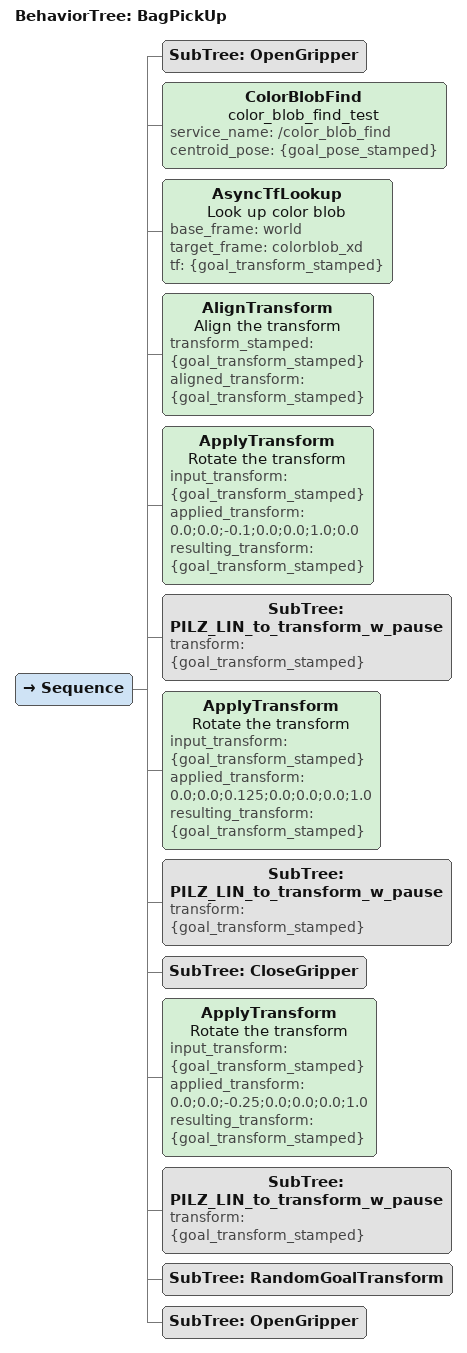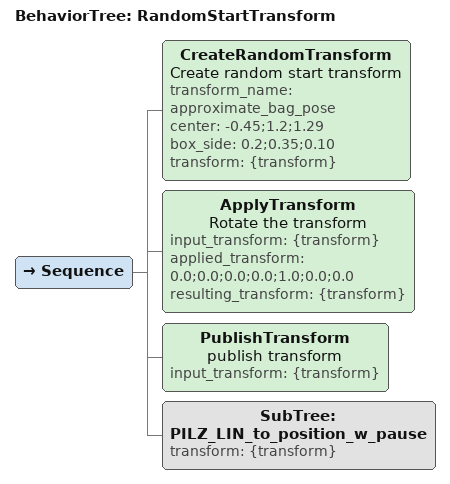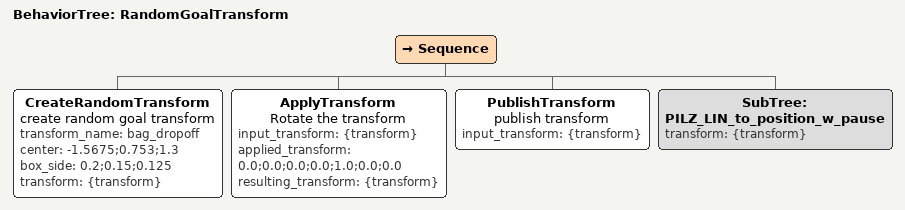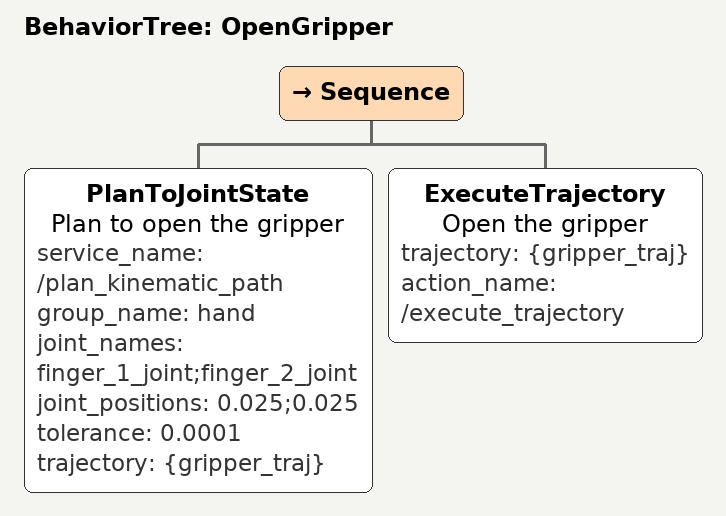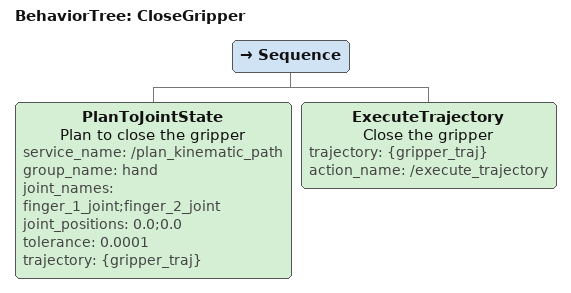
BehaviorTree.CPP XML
<root BTCPP_format="4"
    main_tree_to_execute="BagPickUp">

    <include path="./planning_behaviors.xml" />
    <include path="./util_behaviors.xml" />
    <include path="./user_unblock.xml" />

    <BehaviorTree ID="BagPickUp">
        <Sequence>
            <!-- Make sure that the gripper is open -->
            <SubTree ID="OpenGripper"/>

            <!-- Get the color blob frame -->
            <ColorBlobFind
                name="color_blob_find_test"
                service_name="/color_blob_find"
                centroid_pose="{goal_pose_stamped}"/>

            <!-- Look up the frame that the color blob actually publishes -->
            <AsyncTfLookup name="Look up color blob"
                    base_frame="world"
                    target_frame="colorblob_xd"
                    tf="{goal_transform_stamped}"
                />
            <!-- Align the frame to the z-axis pointing directly down -->
            <AlignTransform name="Align the transform"
                transform_stamped="{goal_transform_stamped}"
                aligned_transform="{goal_transform_stamped}"
            />

            <!-- Make the transform easier for the planner -->
            <ApplyTransform name="Rotate the transform"
                input_transform="{goal_transform_stamped}"
                applied_transform="0.0;0.0;-0.1;0.0;0.0;1.0;0.0"
                resulting_transform="{goal_transform_stamped}"
            />

            <!-- Get right above the target approach -->
            <SubTree ID="PILZ_LIN_to_transform_w_pause" transform="{goal_transform_stamped}"/>

            <!-- Get right above the target approach -->
            <ApplyTransform name="Rotate the transform"
                input_transform="{goal_transform_stamped}"
                applied_transform="0.0;0.0;0.125;0.0;0.0;0.0;1.0"
                resulting_transform="{goal_transform_stamped}"
            />

            <SubTree ID="PILZ_LIN_to_transform_w_pause" transform="{goal_transform_stamped}"/>

            <!-- Close the gripper -->
            <SubTree ID="CloseGripper"/>

            <!-- Lift the bag over the bench -->
            <ApplyTransform name="Rotate the transform"
                input_transform="{goal_transform_stamped}"
                applied_transform="0.0;0.0;-0.25;0.0;0.0;0.0;1.0"
                resulting_transform="{goal_transform_stamped}"
            />

            <SubTree ID="PILZ_LIN_to_transform_w_pause" transform="{goal_transform_stamped}"/>

            <!-- Move the bag to the goal -->
            <SubTree ID="RandomGoalTransform"/>

            <!-- Open the gripper, drop the ctb -->
            <SubTree ID="OpenGripper"/>

        </Sequence>
    </BehaviorTree>

    <BehaviorTree ID="RandomStartTransform">
        <Sequence>
          <CreateRandomTransform
            name="Create random start transform"
            transform_name="approximate_bag_pose"
            center="-0.45;1.2;1.29"
            box_side="0.2;0.35;0.10"
            transform="{transform}"/>

          <ApplyTransform name="Rotate the transform"
              input_transform="{transform}"
              applied_transform="0.0;0.0;0.0;0.0;1.0;0.0;0.0"
              resulting_transform="{transform}"
          />
          <PublishTransform
            name="publish transform"
            input_transform="{transform}" />

          <SubTree ID="PILZ_LIN_to_position_w_pause" transform="{transform}"/>

        </Sequence>
    </BehaviorTree>

    <BehaviorTree ID="RandomGoalTransform">
        <Sequence>
          <CreateRandomTransform
            name="create random goal transform"
            transform_name="bag_dropoff"
            center="-1.5675;0.753;1.3"
            box_side="0.2;0.15;0.125"
            transform="{transform}"/>

          <ApplyTransform name="Rotate the transform"
              input_transform="{transform}"
              applied_transform="0.0;0.0;0.0;0.0;1.0;0.0;0.0"
              resulting_transform="{transform}"
          />
          <PublishTransform
            name="publish transform"
            input_transform="{transform}" />

          <SubTree ID="PILZ_LIN_to_position_w_pause" transform="{transform}"/>

        </Sequence>
    </BehaviorTree>

    <BehaviorTree ID="OpenGripper">
        <Sequence>
            <!-- Make sure that the gripper is open -->
            <PlanToJointState
                name="Plan to open the gripper"
                service_name="/plan_kinematic_path"
                group_name="hand"
                joint_names="finger_1_joint;finger_2_joint"
                joint_positions="0.025;0.025"
                tolerance="0.0001"
                trajectory="{gripper_traj}"/>

            <ExecuteTrajectory
                name="Open the gripper "
                trajectory="{gripper_traj}"
                action_name="/execute_trajectory"/>
        </Sequence>
    </BehaviorTree>

    <BehaviorTree ID="CloseGripper">
        <Sequence>
            <PlanToJointState
                name="Plan to close the gripper"
                service_name="/plan_kinematic_path"
                group_name="hand"
                joint_names="finger_1_joint;finger_2_joint"
                joint_positions="0.0;0.0"
                tolerance="0.0001"
                trajectory="{gripper_traj}"/>

            <ExecuteTrajectory
                name="Close the gripper "
                trajectory="{gripper_traj}"
                action_name="/execute_trajectory"/>
        </Sequence>
    </BehaviorTree>

</root>
